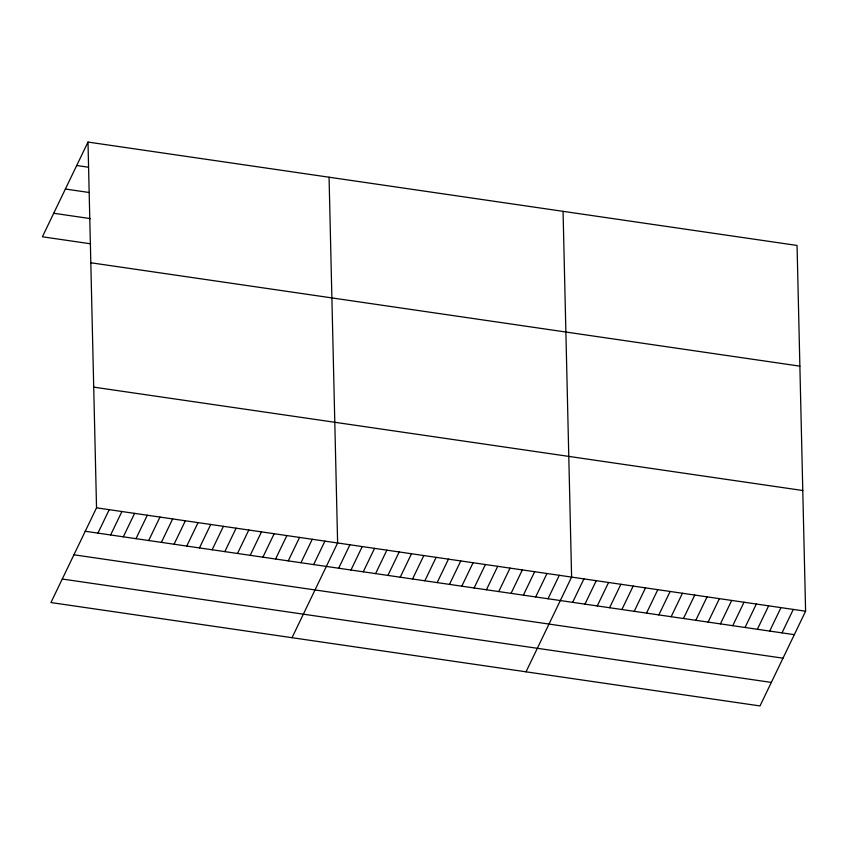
<?xml version="1.0" encoding="UTF-8"?>
<svg xmlns="http://www.w3.org/2000/svg" width="848" height="848" viewBox="0 0 848 848"><rect width="100%" height="100%" fill="white"/><g stroke="black" fill="none" stroke-linecap="round" stroke-linejoin="round"><path stroke-width="1.27" d="M87.991 142.061L96.534 507.825L50.944 602.546L760.009 705.939L805.6 611.217L797.056 245.454L87.991 142.061L42.4 236.783L90.619 243.811M97.933 533.116L109.222 509.669M110.622 534.971L121.911 511.524M123.31 536.816L134.599 513.369M135.998 538.671L147.287 515.224M148.686 540.526L159.975 517.068M161.374 542.37L172.663 518.923M174.073 544.225L185.352 520.778M186.761 546.07L198.04 522.622M199.45 547.925L210.728 524.477M212.138 549.769L223.416 526.322M224.826 551.624L236.104 528.177M237.514 553.468L248.793 530.021M250.202 555.323L261.481 531.876M262.891 557.168L274.169 533.721M275.579 559.023L286.857 535.576M288.267 560.878L299.545 537.42M300.955 562.722L312.234 539.275M313.643 564.577L324.922 541.13M292.03 637.696L337.621 542.974L329.066 177.211M338.649 568.224L349.927 544.776M350.966 570.015L362.244 546.568M363.273 571.806L374.562 548.359M375.59 573.608L386.879 550.161M387.907 575.4L399.196 551.953M400.224 577.202L411.503 553.755M412.541 578.993L423.82 555.546M424.859 580.795L436.137 557.337M437.165 582.587L448.454 559.139M449.482 584.378L460.771 560.931M461.8 586.18L473.089 562.733M474.117 587.971L485.395 564.524M486.434 589.773L497.712 566.316M498.751 591.565L510.03 568.118M511.058 593.356L522.347 569.909M523.375 595.158L534.664 571.711M535.692 596.95L546.981 573.502M548.009 598.752L559.288 575.304M526.025 671.817L571.605 577.096L563.061 211.332M572.633 602.334L583.922 578.887M584.95 604.136L596.239 580.689M597.268 605.928L608.557 582.481M609.585 607.73L620.874 584.283M621.902 609.521L633.18 586.074M634.219 611.323L645.498 587.865M646.526 613.115L657.815 589.667M658.843 614.906L670.132 591.459M671.16 616.708L682.449 593.261M683.477 618.499L694.766 595.052M695.795 620.301L707.073 596.854M708.112 622.093L719.39 598.646M720.418 623.884L731.707 600.437M732.736 625.686L744.025 602.239M745.053 627.478L756.342 604.03M757.37 629.28L768.659 605.832M769.687 631.071L780.966 607.624M782.004 632.862L793.283 609.415M76.702 165.508L88.118 167.173M65.381 189.03L89.496 192.549M53.721 213.261L90.513 218.625M90.81 262.763L799.876 366.156M93.715 387.123L802.78 490.515M96.534 507.825L805.6 611.217M85.245 531.272L794.311 634.664M73.924 554.793L782.99 658.186M62.264 579.025L771.33 682.417"/></g></svg>
